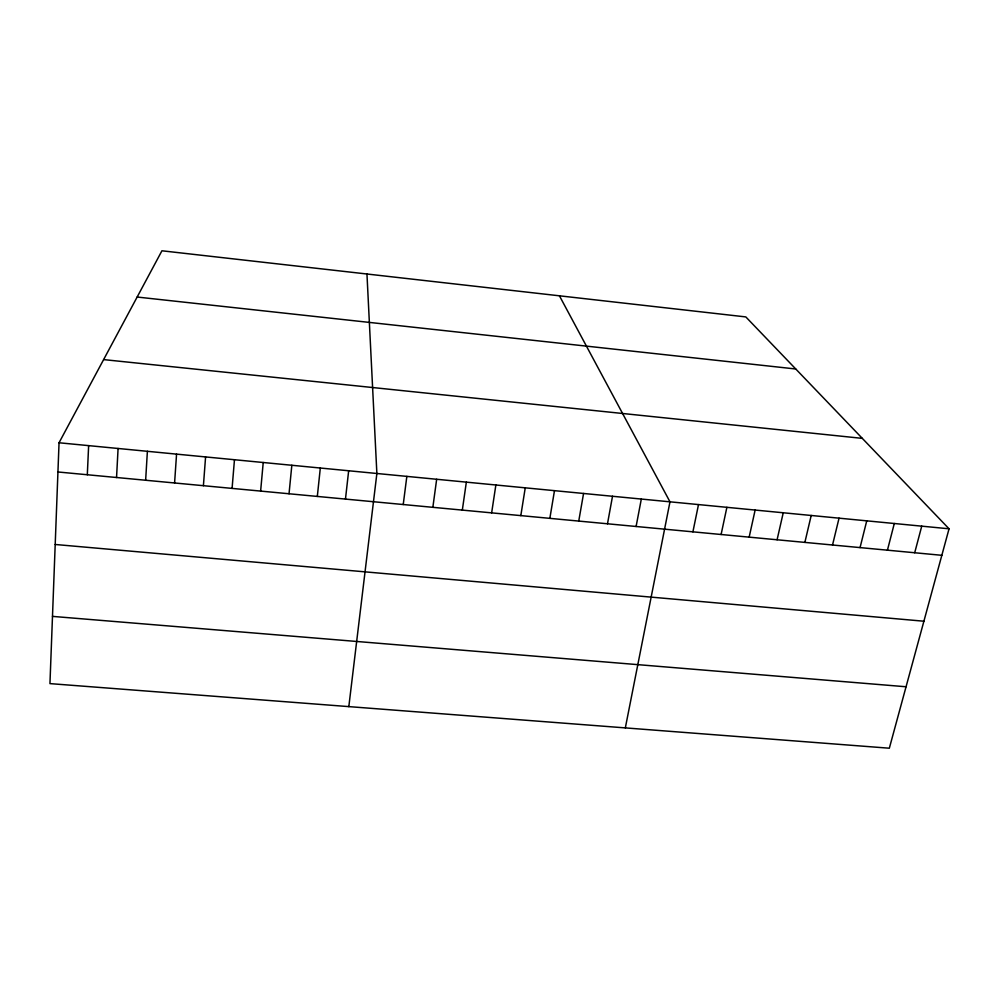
<?xml version="1.0" encoding="UTF-8"?>
<svg xmlns="http://www.w3.org/2000/svg" width="999" height="999" viewBox="0 0 999 999"><rect width="100%" height="100%" fill="white"/><g stroke="black" fill="none" stroke-linecap="round" stroke-linejoin="round"><path stroke-width="1.5" d="M59.041 442.769L49.95 683.616L889.335 748.214L949.05 528.796L745.816 316.92L161.938 250.786L59.041 442.769L949.05 528.796M87.313 474.75L88.636 445.629M116.546 477.51L118.082 448.476M145.642 480.244L147.39 451.298M174.588 482.979L176.561 454.12M203.409 485.689L205.582 456.93M232.08 488.399L234.465 459.727M260.627 491.083L263.224 462.5M289.036 493.768L291.833 465.272M317.32 496.428L320.317 468.019M345.467 499.088L348.663 470.754M348.826 706.618L376.873 473.489L366.958 274.013M403.234 504.532L406.843 476.386M432.854 507.33L436.663 479.27M462.325 510.102L466.346 482.13M491.645 512.862L495.866 484.99M520.816 515.621L525.249 487.824M549.85 518.356L554.482 490.659M578.746 521.078L583.566 493.469M607.492 523.788L612.512 496.266M636.101 526.485L641.321 499.05M625.324 727.896L669.979 501.823L559.44 295.816M692.906 531.843L698.501 504.582M721.103 534.502L726.885 507.317M749.163 537.137L755.132 510.052M777.085 539.772L783.241 512.762M804.869 542.395L811.2 515.472M832.529 545.004L839.048 518.156M860.052 547.602L866.745 520.841M887.437 550.174L894.305 523.501M914.709 552.747L921.74 526.161M52.485 616.383L906.056 686.763M55.207 544.48L923.9 621.216M57.942 471.978L941.832 555.307M103.621 359.603L862.312 438.374M137.15 297.04L795.766 368.993"/></g></svg>
